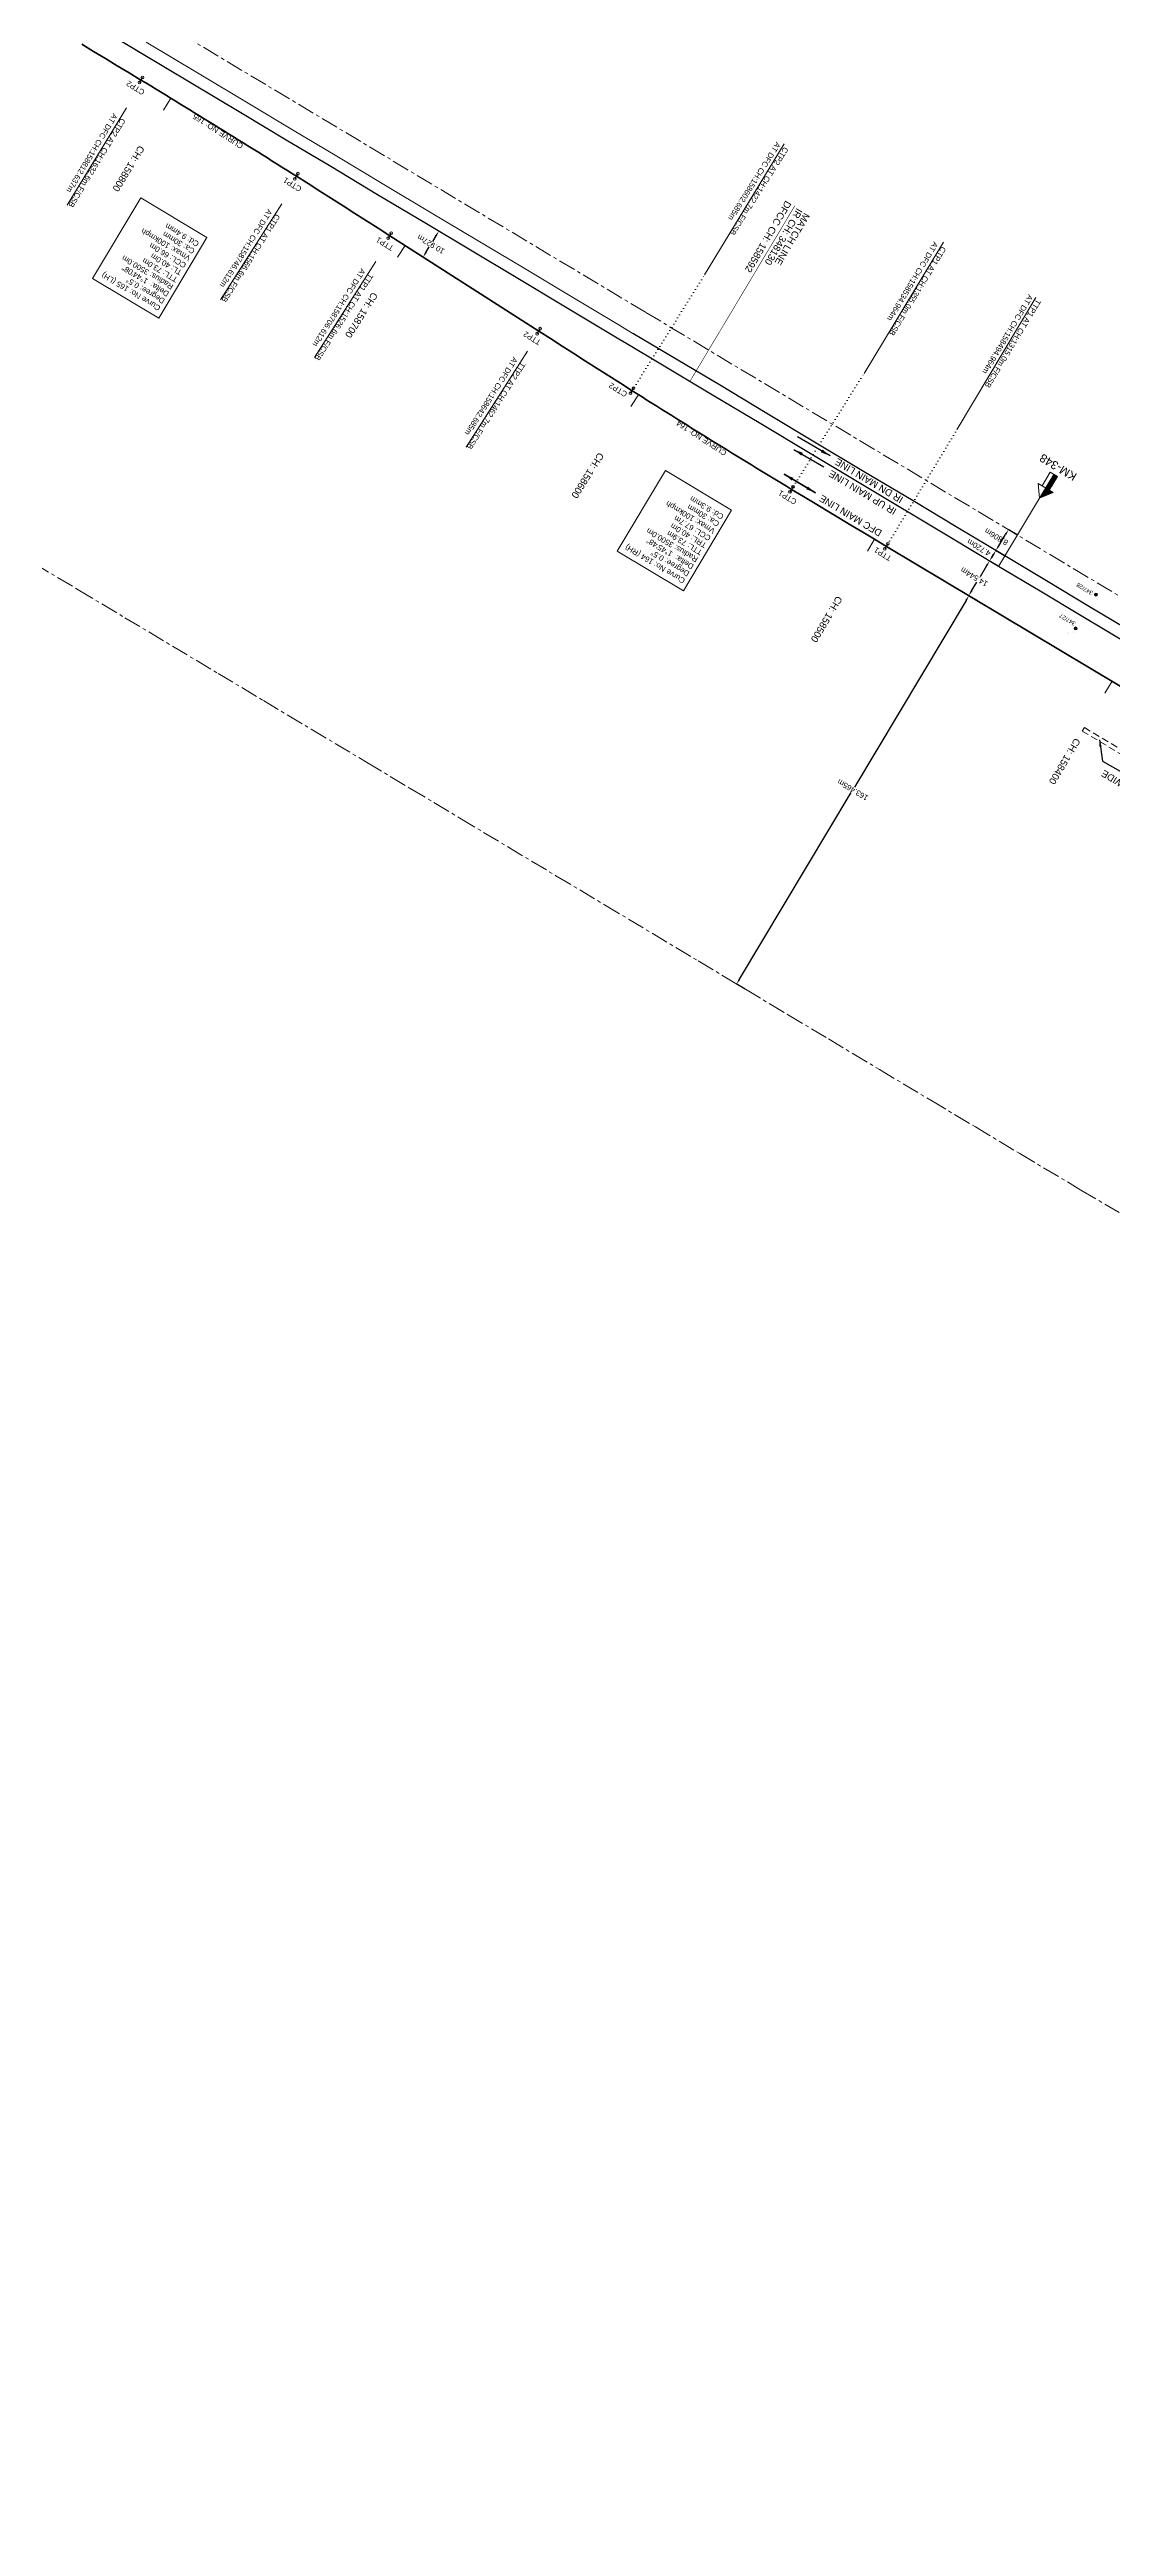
# Model space of a CAD drawing. Header units: metres. Extents: x 597821 to 610090, y 3402206 to 3407451.
# Drawn here: x 604078 to 604462, y 3404908 to 3405803 of the extents above; entities that cross this region are included whole.
import ezdxf
from ezdxf.enums import TextEntityAlignment as Align

# ---------------------------------------------------------------- set-up
doc = ezdxf.new("R2010")
doc.units = ezdxf.units.M
doc.header["$MEASUREMENT"] = 0
for name, pattern in [('CENTER', [2, 1.25, -0.25, 0.25, -0.25]), ('DASHED', [0.75, 0.5, -0.25]), ('DOT', [0.25, 0, -0.25]), ('PHANTOM2', [1.25, 0.625, -0.125, 0.125, -0.125, 0.125, -0.125])]:
    doc.linetypes.add(name, pattern=pattern)
doc.layers.get('Defpoints').update_dxf_attribs({"color": 5})
for name, color, linetype, lineweight in [('Cardinal_Leader', 10, 'Continuous', 0), ('DFCC BOUNDARY', 6, 'CENTER', 0), ('Existing IR Chainage', 7, 'Continuous', 0), ('Existing IR Track', 143, 'Continuous', 0), ('KM STONE', 7, 'Continuous', 0), ('MATCH LINE', 7, 'Continuous', 0), ("NEW CHAWAPAIL STN. SRJ's", 10, 'Continuous', 0), ('OHE MAST', 7, 'Continuous', 0), ('Proposed Chainage', 10, 'Continuous', 0), ('Proposed Curve_Details', 10, 'Continuous', 0), ('PROPOSED DFCC TRACK', 1, 'Continuous', 0), ('proposed structure', 1, 'Continuous', 0), ('Proposed TPTC Chainages', 10, 'Continuous', 0), ('Text1', 7, 'Continuous', 0)]:
    doc.layers.add(name, color=color, linetype=linetype, lineweight=lineweight)
doc.layers.add('Existing Railway Boundary', color=7, linetype='CENTER')
doc.styles.add('ARIAL', font='arial.ttf')
doc.styles.get("Standard").update_dxf_attribs({"font": 'arial.ttf'})
doc.styles.add('Style-Arial', font='arial.ttf')
doc.dimstyles.new('DIM', dxfattribs={"dimtxt": 2.5, "dimasz": 2.5, "dimexe": 0.18, "dimexo": 0.0625, "dimgap": 0.09, "dimtad": 0, "dimtih": 1, "dimtoh": 1, "dimdec": 3, "dimzin": 0, "dimdsep": 46, "dimtxsty": 'Standard', "dimcen": 0.09, "dimadec": 0, "dimazin": 0, "dimtfac": 1, "dimtdec": 3, "dimtofl": 0, "dimtmove": 0, "dimatfit": 3, "dimfxl": 1, "dimtolj": 1, "dimtzin": 0, "dimarcsym": 0})
doc.dimstyles.new('ISO-25', dxfattribs={"dimtxt": 2.5, "dimasz": 2.5, "dimexe": 1.25, "dimexo": 0.625, "dimtad": 1, "dimtxsty": 'Standard', "dimcen": 2.5, "dimadec": 0, "dimazin": 0, "dimtfac": 1, "dimtmove": 0, "dimatfit": 3, "dimfxl": 1, "dimarcsym": 0})
doc.dimstyles.get("Standard").update_dxf_attribs({"dimtxt": 0.18, "dimasz": 0.18, "dimexe": 0.18, "dimexo": 0.0625, "dimgap": 0.09, "dimtad": 0, "dimtih": 1, "dimtoh": 1, "dimdec": 4, "dimzin": 0, "dimdsep": 46, "dimtxsty": 'Standard', "dimcen": 0.09, "dimadec": 0, "dimazin": 0, "dimtfac": 1, "dimtdec": 4, "dimtofl": 0, "dimtmove": 0, "dimatfit": 3, "dimfxl": 1, "dimtolj": 1, "dimtzin": 0, "dimarcsym": 0})

# ---------------------------------------------------------------- blocks, each defined once
blk = doc.blocks.new('KM POST PLAN')
h = blk.add_hatch(color=256)
h.dxf.hatch_style = 1
h.paths.add_polyline_path([(0, -8.5), (-3, -8.5), (-3, -20), (0, -20)])
h.paths.add_polyline_path([(0, -8.5), (0, 0), (-6.3, -8.5)])
for points in [[(0, 0), (-6.3, -8.5), (6.3, -8.5)], [(0, 0), (0, -20)], [(0, 0), (6.3, -8.5)], [(3, -8.5), (3, -20), (-3, -20), (-3, -8.5)]]:
    blk.add_lwpolyline(points)
at = {"style": 'Style-Arial'}
blk.add_attdef('KM-POST', text='', height=6, dxfattribs=at).set_placement((0, -26, -263.9), align=Align.MIDDLE_CENTER)
blk = doc.blocks.new('*D50')
at = {"layer": 'Defpoints', "color": 0, "transparency": 16777216}
for p in [(604417.57, 3405618.19), (604420.85, 3405616.22), (604413.39, 3405603.74)]:
    blk.add_point(p, dxfattribs=at)
at = {"layer": 'PROPOSED DFCC TRACK', "color": 0, "lineweight": -2, "transparency": 16777216}
for p, q in [((604420.75, 3405616.29), (604417.46, 3405618.25)), ((604411.13, 3405607.42), (604413, 3405610.56)), ((604416.54, 3405616.47), (604414.18, 3405612.53)), ((604413.28, 3405603.8), (604409.99, 3405605.77))]:
    blk.add_line(p, q, dxfattribs=at)
at = {"layer": 'PROPOSED DFCC TRACK', "color": 0, "transparency": 16777216}
for points in [[(604416.25, 3405616.64), (604416.83, 3405616.3), (604417.57, 3405618.19)], [(604410.84, 3405607.6), (604411.41, 3405607.25), (604410.1, 3405605.71)]]:
    blk.add_solid(points, dxfattribs=at)
at = {"layer": 'PROPOSED DFCC TRACK', "color": 0, "lineweight": 0, "transparency": 16777216, "insert": (604412.06, 3405612.46), "char_height": 2, "attachment_point": 5, "rotation": 149, "style": 'Style-Arial'}
blk.add_mtext('\\A1;14.544m', dxfattribs=at)
blk = doc.blocks.new('TerminatorOpen_0.5')
at = {"color": 0, "linetype": 'ByBlock', "lineweight": -2}
for q in [(-1, 0.25), (-1, 0), (-1, -0.25)]:
    blk.add_line((0, 0), q, dxfattribs=at)
blk = doc.blocks.new('OHE MAST')
h = blk.add_hatch(color=7)
h.dxf.hatch_style = 1
edge = h.paths.add_edge_path()
edge.add_arc((0, 0), 0.514, 0, 360)
at = {"const_width": 0.01}
for points in [[(1.5, 3.5), (1.5, 2), (-1.5, 2), (-1.5, 3.5)], [(0, 2), (0, 0)]]:
    blk.add_lwpolyline(points, dxfattribs=at)
blk.add_circle((0, 0), 0.514)
blk = doc.blocks.new('*D372')
at = {"layer": 'Defpoints', "color": 0, "transparency": 16777216}
for p in [(604419.91, 3405621.98), (604423.17, 3405620), (604420.86, 3405616.22)]:
    blk.add_point(p, dxfattribs=at)
at = {"layer": 'Text1', "color": 0, "lineweight": -2, "transparency": 16777216}
for p, q in [((604420.76, 3405616.28), (604417.5, 3405618.26)), ((604418.64, 3405619.91), (604418.87, 3405620.27)), ((604423.06, 3405620.06), (604419.8, 3405622.05))]:
    blk.add_line(p, q, dxfattribs=at)
at = {"layer": 'Text1', "color": 0, "transparency": 16777216}
for points in [[(604418.36, 3405620.08), (604418.93, 3405619.73), (604417.6, 3405618.2)], [(604418.58, 3405620.45), (604419.15, 3405620.1), (604419.91, 3405621.98)]]:
    blk.add_solid(points, dxfattribs=at)
at = {"layer": 'Text1', "color": 0, "lineweight": 0, "transparency": 16777216, "insert": (604413.73, 3405623.07), "char_height": 2, "attachment_point": 5, "rotation": 149, "style": 'Style-Arial'}
blk.add_mtext('\\A1;4.720m', dxfattribs=at)
blk = doc.blocks.new('*D373')
at = {"layer": 'Defpoints', "color": 0, "transparency": 16777216}
for p in [(604424.43, 3405629.51), (604427.67, 3405627.57), (604423.14, 3405620.02)]:
    blk.add_point(p, dxfattribs=at)
at = {"layer": 'Text1', "color": 0, "lineweight": -2, "transparency": 16777216}
for p, q in [((604420.93, 3405623.68), (604423.4, 3405627.8)), ((604427.57, 3405627.63), (604424.33, 3405629.58)), ((604423.03, 3405620.08), (604419.79, 3405622.03))]:
    blk.add_line(p, q, dxfattribs=at)
at = {"layer": 'Text1', "color": 0, "transparency": 16777216}
for points in [[(604423.12, 3405627.97), (604423.69, 3405627.63), (604424.43, 3405629.51)], [(604420.64, 3405623.85), (604421.21, 3405623.51), (604419.9, 3405621.96)]]:
    blk.add_solid(points, dxfattribs=at)
at = {"layer": 'Text1', "color": 0, "lineweight": 0, "transparency": 16777216, "insert": (604420.09, 3405626.93), "char_height": 2, "attachment_point": 5, "rotation": 149, "style": 'Style-Arial'}
blk.add_mtext('\\A1;8.806m', dxfattribs=at)
blk = doc.blocks.new('*D407')
at = {"layer": 'Defpoints', "color": 0, "transparency": 16777216}
for p in [(604218.62, 3405737.3), (604218.62, 3405737.3), (604212.96, 3405727.95)]:
    blk.add_point(p, dxfattribs=at)
at = {"layer": 'PROPOSED DFCC TRACK', "color": 0, "lineweight": -2, "transparency": 16777216}
for p, q in [((604217.58, 3405735.59), (604216.38, 3405733.61)), ((604213.99, 3405729.67), (604215.19, 3405731.65))]:
    blk.add_line(p, q, dxfattribs=at)
at = {"layer": 'PROPOSED DFCC TRACK', "color": 0, "transparency": 16777216}
for points in [[(604217.3, 3405735.76), (604217.87, 3405735.42), (604218.62, 3405737.3)], [(604213.71, 3405729.84), (604214.28, 3405729.49), (604212.96, 3405727.95)]]:
    blk.add_solid(points, dxfattribs=at)
at = {"layer": 'PROPOSED DFCC TRACK', "color": 0, "lineweight": 0, "transparency": 16777216, "insert": (604215.79, 3405732.63), "char_height": 2, "attachment_point": 5, "rotation": 149, "style": 'Style-Arial'}
blk.add_mtext('\\A1;10.927m', dxfattribs=at)
blk = doc.blocks.new('*D424')
at = {"layer": 'Defpoints', "color": 0, "transparency": 16777216}
for p in [(604413.39, 3405603.75), (604326.24, 3405465.4), (604329.47, 3405463.47)]:
    blk.add_point(p, dxfattribs=at)
at = {"layer": 'PROPOSED DFCC TRACK', "color": 0, "lineweight": -2, "transparency": 16777216}
for p, q in [((604409.14, 3405603.96), (604368.79, 3405536.52)), ((604413.28, 3405603.81), (604410.06, 3405605.74)), ((604327.27, 3405467.12), (604367.61, 3405534.56)), ((604329.36, 3405463.54), (604326.13, 3405465.47))]:
    blk.add_line(p, q, dxfattribs=at)
at = {"layer": 'PROPOSED DFCC TRACK', "color": 0, "transparency": 16777216}
for points in [[(604408.85, 3405604.13), (604409.42, 3405603.79), (604410.17, 3405605.68)], [(604326.98, 3405467.29), (604327.55, 3405466.95), (604326.24, 3405465.4)]]:
    blk.add_solid(points, dxfattribs=at)
at = {"layer": 'PROPOSED DFCC TRACK', "color": 0, "lineweight": 0, "transparency": 16777216, "insert": (604368.2, 3405535.54), "char_height": 2, "attachment_point": 5, "rotation": 149, "style": 'Style-Arial'}
blk.add_mtext('\\A1;163.465m', dxfattribs=at)

msp = doc.modelspace()

# ---------------------------------------------------------------- linework, layer by layer
at = {"layer": 'Cardinal_Leader', "linetype": 'Continuous', "lineweight": 13}
for p, q in [((604110.4937, 3405791.0105), (604111.5818, 3405792.8313)), ((604166.6325, 3405756.2591), (604167.7205, 3405758.0799)), ((604200.3623, 3405734.758), (604201.4503, 3405736.5788)), ((604254.2023, 3405700.2918), (604255.2903, 3405702.1126)), ((604287.9316, 3405678.7901), (604289.0197, 3405680.6108)), ((604345.5216, 3405643.1606), (604346.6097, 3405644.9813)), ((604379.8186, 3405622.5761), (604380.9067, 3405624.3969))]:
    msp.add_line(p, q, dxfattribs=at)
for centre in [(604110.4937, 3405791.0105), (604111.5818, 3405792.8313), (604166.6325, 3405756.2591), (604167.7205, 3405758.0799), (604200.3623, 3405734.758), (604201.4503, 3405736.5788), (604254.2023, 3405700.2918), (604255.2903, 3405702.1126), (604289.0197, 3405680.6108), (604287.9316, 3405678.7901), (604345.5216, 3405643.1606), (604346.6097, 3405644.9813), (604379.8186, 3405622.5761), (604380.9067, 3405624.3969)]:
    msp.add_circle(centre, 0.5, dxfattribs=at)
at = {"layer": 'DFCC BOUNDARY', "lineweight": 20, "ltscale": 5}
msp.add_lwpolyline([(604072.3185, 3405617.4014), (604088.3383, 3405607.8224), (604105.267, 3405597.6924), (604122.3861, 3405587.4486), (604138.8715, 3405577.5907), (604155.2968, 3405567.7717), (604172.5658, 3405557.4311), (604192.5407, 3405545.4761), (604208.3205, 3405536.0486), (604226.2713, 3405525.3239), (604243.5611, 3405514.9611), (604260.9749, 3405504.5238), (604278.544, 3405494.0143), (604312.3778, 3405473.7526), (604329.4389, 3405463.4887), (604344.6609, 3405454.3891), (604359.4168, 3405445.5682), (604377.8152, 3405434.5384), (604396.4068, 3405423.3929), (604412.4798, 3405413.7679), (604428.5535, 3405404.1425), (604450.6067, 3405390.9848), (604464.3827, 3405382.8401)], dxfattribs=at)
at = {"layer": 'Existing IR Chainage', "color": 7, "linetype": 'Continuous', "lineweight": 13}
msp.add_line((604435.6831, 3405640.8911), (604420.8542, 3405616.2211), dxfattribs=at)
at = {"layer": 'Existing IR Track', "color": 0, "lineweight": 25, "flags": 128}
for points in [[(604286.5455, 3405696.6615), (604283.7123, 3405698.3542), (604263.8559, 3405710.2383), (604246.6203, 3405720.5589), (604230.0832, 3405730.4449), (604213.6167, 3405740.2914), (604196.5446, 3405750.5071), (604179.6159, 3405760.6371), (604163.5463, 3405770.2459), (604147.7611, 3405779.6846), (604129.1743, 3405790.7898), (604110.6704, 3405801.8487), (604092.3495, 3405812.7922)], [(604586.319, 3405522.6075), (604570.5872, 3405532.0366), (604557.1469, 3405539.976), (604543.6566, 3405547.9449), (604522.1427, 3405560.7861), (604506.1013, 3405570.3873), (604489.8816, 3405580.0953), (604471.498, 3405591.0898), (604453.1687, 3405602.0519), (604438.1424, 3405611.0408), (604423.1665, 3405619.9995), (604406.1201, 3405630.2155), (604389.9738, 3405639.8803), (604372.1277, 3405650.5604), (604354.4301, 3405661.1518), (604337.2033, 3405671.4782), (604320.0287, 3405681.7732), (604301.7328, 3405692.674), (604288.7799, 3405700.3914)], [(604584.6393, 3405518.328), (604568.3945, 3405528.129), (604554.8501, 3405536.1368), (604541.3808, 3405544.1001), (604519.7571, 3405557.0015), (604503.8069, 3405566.553), (604487.7339, 3405576.178), (604469.2173, 3405587.2786), (604450.7227, 3405598.366), (604435.871, 3405607.2441), (604420.8633, 3405616.2157), (604403.862, 3405626.4436), (604369.8745, 3405646.7974), (604352.2291, 3405657.3525), (604334.9487, 3405667.7098), (604317.5507, 3405678.1376), (604299.492, 3405688.9267), (604286.5455, 3405696.6615)]]:
    msp.add_lwpolyline(points, dxfattribs=at)
at = {"layer": 'Existing IR Track', "color": 0, "lineweight": 20, "flags": 128}
msp.add_lwpolyline([(604288.7799, 3405700.3914), (604283.4341, 3405703.5764), (604266.0903, 3405713.9693), (604248.8651, 3405724.2911), (604232.3119, 3405734.1698), (604215.8728, 3405743.9803), (604198.766, 3405754.2181), (604181.778, 3405764.3847), (604165.7767, 3405773.9708), (604149.8062, 3405783.5384), (604131.4229, 3405794.5439), (604112.972, 3405805.5899)], dxfattribs=at)
at = {"layer": 'Existing Railway Boundary', "color": 32, "lineweight": 20, "ltscale": 5, "true_color": 0xcd6928}
msp.add_lwpolyline([(604293.3559, 3405708.0299), (604078.9713, 3405836.4599), (604053.7197, 3405852.8891), (604008.7617, 3405879.07), (603965.992, 3405903.6866), (603879.3631, 3405955.5229), (603819.4348, 3405990.9528), (603774.7746, 3406017.0313), (603733.1508, 3406042.3903), (603560.5086, 3406145.88), (603432.2214, 3406222.5824), (603260.3606, 3406325.2533), (603249.734, 3406331.5924)], dxfattribs=at)
at = {"layer": 'Existing Railway Boundary', "color": 36, "lineweight": 20, "ltscale": 5}
msp.add_lwpolyline([(605241.1596, 3405145.0171), (605219.6297, 3405157.6928), (605211.1538, 3405163.0218), (605167.5319, 3405187.7922), (605052.5854, 3405256.546), (605008.7368, 3405283.4587), (604980.8543, 3405299.12), (604964.9672, 3405309.9316), (604877.7945, 3405359.0988), (604833.184, 3405384.9103), (604790.1731, 3405411.3092), (604755.2862, 3405430.6086), (604747.1398, 3405436.6776), (604659.1105, 3405488.9196), (604293.3559, 3405708.0299)], dxfattribs=at)
at = {"layer": 'MATCH LINE', "linetype": 'PHANTOM2', "ltscale": 15, "const_width": 0.2}
msp.add_lwpolyline([(604347.237, 3405746.4548), (604309.3418, 3405683.042)], dxfattribs=at)
at = {"layer": "NEW CHAWAPAIL STN. SRJ's", "linetype": 'DOT', "lineweight": 13, "ltscale": 5}
for p, q in [((604288.4657, 3405679.6846), (604314.6805, 3405721.5776)), ((604346.0654, 3405644.0711), (604372.2801, 3405685.9642)), ((604405.9669, 3405665.8219), (604380.3623, 3405623.4867))]:
    msp.add_line(p, q, dxfattribs=at)
at = {"layer": "NEW CHAWAPAIL STN. SRJ's", "lineweight": 13, "flags": 128}
for points in [[(604084.3564, 3405746.7193), (604105.857, 3405781.8673)], [(604314.6805, 3405721.5776), (604343.364, 3405768.9129)], [(604139.7573, 3405712.5423), (604161.8982, 3405747.234)], [(604372.2801, 3405685.9642), (604400.9636, 3405733.2994)], [(604173.7347, 3405691.6896), (604195.8756, 3405726.3813)], [(604405.9669, 3405665.8219), (604434.3688, 3405713.3489)], [(604228.5769, 3405659.3511), (604250.7178, 3405694.0428)]]:
    msp.add_lwpolyline(points, dxfattribs=at)
at = {"layer": 'Proposed Chainage', "linetype": 'Continuous', "lineweight": 0, "flags": 128}
for points in [[(604119.2257, 3405781.0855), (604121.8325, 3405785.3522)], [(604203.7783, 3405727.8931), (604206.4741, 3405732.1041)], [(604288.0764, 3405674.0388), (604290.7448, 3405678.2672)], [(604373.473, 3405621.7791), (604376.0383, 3405626.0709)], [(604459.3136, 3405570.4811), (604461.8784, 3405574.7731)]]:
    msp.add_lwpolyline(points, dxfattribs=at)
at = {"layer": 'Proposed Curve_Details'}
for points in [[(604117.4543, 3405705.8811), (604134.8353, 3405735.0735), (604110.9503, 3405749.4143), (604093.5693, 3405720.2219)], [(604306.9959, 3405607.3674), (604324.3769, 3405636.5597), (604300.4919, 3405650.9005), (604283.1109, 3405621.7081)]]:
    msp.add_lwpolyline(points, close=True, dxfattribs=at)
at = {"layer": 'PROPOSED DFCC TRACK', "color": 5, "linetype": 'DASHED', "lineweight": 13, "ltscale": 5}
msp.add_line((604451.8754, 3405558.0342), (604451.1059, 3405556.7466), dxfattribs=at)
at = {"layer": 'PROPOSED DFCC TRACK', "color": 1, "linetype": 'Continuous', "lineweight": 50, "flags": 128}
msp.add_lwpolyline([(606968.1513, 3404077.0371), (604380.3623, 3405623.4867), (604376.0703, 3405626.0518), (604371.7788, 3405628.6175), (604367.4883, 3405631.1848), (604363.1991, 3405633.7544), (604358.9118, 3405636.3271), (604354.6267, 3405638.9036), (604350.3444, 3405641.4847), (604346.0654, 3405644.0711, -0.00483727), (604288.4757, 3405679.7004), (604284.2511, 3405682.375), (604280.0299, 3405685.0548), (604275.8116, 3405687.7391), (604271.5956, 3405690.4272), (604267.3816, 3405693.1183), (604263.1691, 3405695.8117), (604258.9575, 3405698.5065), (604254.7463, 3405701.2022), (604200.9059, 3405735.6687), (604196.6948, 3405738.3643), (604192.4832, 3405741.0592), (604188.2706, 3405743.7525), (604184.0566, 3405746.4436), (604179.8407, 3405749.1317), (604175.6224, 3405751.816), (604171.4012, 3405754.4959), (604167.1766, 3405757.1704, 0.0047161), (604111.0377, 3405791.9209), (604106.7599, 3405794.5094), (604102.4789, 3405797.0926), (604098.1951, 3405799.6712), (604093.909, 3405802.2459), (604089.6211, 3405804.8176)], format="xyb", dxfattribs=at)
at = {"layer": 'PROPOSED DFCC TRACK', "color": 5, "linetype": 'DASHED', "lineweight": 13, "ltscale": 5}
for points in [[(604451.1059, 3405556.7466), (605486.7167, 3404937.8709), (605488.1523, 3404940.2733)], [(604451.8754, 3405558.0342), (605486.1985, 3404939.9279), (605486.8647, 3404941.0428)]]:
    msp.add_lwpolyline(points, dxfattribs=at)

# ---------------------------------------------------------------- block references
at = {"layer": 'KM STONE', "xscale": 0.5, "yscale": 0.5, "zscale": 0.5, "rotation": 148.9903102435466}
msp.add_blockref('KM POST PLAN', (604435.6831, 3405640.8911), dxfattribs=at).add_auto_attribs({'KM-POST': 'KM-348'})
at = {"layer": 'OHE MAST', "lineweight": 20}
for p, rotation in [((604456.0426, 3405606.0343), 329.0208306544455), ((604448.7152, 3405593.8603), 149.0208306544456)]:
    msp.add_blockref('OHE MAST', p, dxfattribs=dict(at, rotation=rotation))

# ---------------------------------------------------------------- texts
at = {"color": 5, "style": 'ARIAL'}
msp.add_text('CONCRETE PAVEMENT OF 1.5m WIDE', height=2.5, rotation=148.8981174, dxfattribs=at).set_placement((604485.876, 3405525.1709), align=Align.MIDDLE_CENTER)
at = {"layer": 'Existing IR Track', "color": 7, "lineweight": -3, "style": 'ARIAL'}
for s, p in [('IR DN MAIN LINE', (604362.0677, 3405654.394, 306.8582)), ('IR UP MAIN LINE', (604359.8439, 3405650.0584, -261.9693))]:
    msp.add_text(s, height=2.5, rotation=149, dxfattribs=at).set_placement(p, align=Align.MIDDLE_RIGHT)
at = {"layer": 'MATCH LINE', "linetype": 'Continuous'}
for s, p in [('IR CH: 348130', (604348.0625, 3405745.8523)), ('MATCH LINE', (604350.6867, 3405744.1798))]:
    msp.add_text(s, height=2.5, rotation=239.23155, dxfattribs=at).set_placement(p)
at = {"layer": 'OHE MAST', "style": 'ARIAL'}
for s, p in [('347/28', (604455.1079, 3405607.0876)), ('347/27', (604448.863, 3405595.9951))]:
    msp.add_text(s, height=1.5, rotation=149, dxfattribs=at).set_placement(p)
at = {"layer": 'Proposed Chainage', "lineweight": 0, "char_height": 2.5, "line_spacing_factor": 0.6, "style": 'Style-Arial'}
for s, insert, attachment_point, rotation in [('CH: 158800', (604111.4051, 3405767.8689), 4, 238.5756313), (' DFCC CH: 158592', (604330.1324, 3405722.7377), 6, 239.4135696), ('CH: 158700', (604195.6911, 3405714.8433), 4, 237.3742315), ('CH: 158600', (604277.39, 3405656.9515), 4, 237.7455832), ('CH: 158500', (604363.5169, 3405605.1549), 4, 239.1324819), ('CH: 158400', (604449.5172, 3405553.8144), 4, 239.1376746)]:
    msp.add_mtext(s, dxfattribs=dict(at, insert=insert, attachment_point=attachment_point, rotation=rotation))
at = {"layer": 'Proposed Curve_Details', "char_height": 2, "attachment_point": 7, "line_spacing_factor": 0.9, "style": 'ARIAL'}
for s, insert, rotation in [('CURVE NO: 165', (604148.2314, 3405768.6227), 147.228519), ('Curve No: 165{\\C1; (LH)}\\PDegree: 0.5%%D\\PDelta:  1%%D44\'08"\\PRadius: 3500.0m\\PTTL: 73.0m\\PTL: 40.0m\\PCCL: 66.0m\\PVmax: 100kmph\\PCa: 30mm\\PCd: 9.4mm', (604132.2627, 3405733.2863), 148.9874888), ('CURVE NO: 164', (604322.8812, 3405657.731), 147), ('Curve No: 164{\\C1; (RH)}\\PDegree: 0.5%%D\\PDelta:  1%%D45\'48"\\PRadius: 3500.0m\\PTTL: 73.9m\\PTRL: 40.0m\\PCCL: 67.7m\\PVmax: 100kmph\\PCa: 30mm\\PCd: 9.3mm', (604321.8042, 3405634.7725), 148.9874888)]:
    msp.add_mtext(s, dxfattribs=dict(at, insert=insert, rotation=rotation))
at = {"layer": 'PROPOSED DFCC TRACK', "color": 10, "linetype": 'Continuous', "lineweight": -3, "ltscale": 5, "style": 'ARIAL'}
msp.add_text(' DFC MAIN LINE', height=2.5, rotation=149, dxfattribs=at).set_placement((604357.0593, 3405642.2291), align=Align.RIGHT)
at = {"layer": 'proposed structure', "color": 1, "style": 'ARIAL'}
for s, p in [('CTP2', (604112.6247, 3405788.0636)), ('CTP1', (604169.3139, 3405753.1259)), ('TTP1', (604202.5773, 3405731.7933)), ('TTP2', (604255.7786, 3405697.7112)), ('CTP2', (604286.9537, 3405679.0008)), ('CTP1', (604348.1715, 3405640.1364)), ('TTP1', (604382.462, 3405619.725))]:
    msp.add_text(s, height=2, rotation=148.4556549, dxfattribs=at).set_placement(p)
at = {"layer": 'Proposed TPTC Chainages', "lineweight": 0, "char_height": 2, "attachment_point": 4, "line_spacing_factor": 0.6, "style": 'ARIAL'}
for s, insert, rotation in [('\\pxsm1;CTP2 AT CH:1632.6m F/CSB\\PAT DFC CH:158812.637m', (604103.2634, 3405778.6762), 238.7824906), ('\\pxsm1;CTP2 AT CH:1422.7m F/CSB\\PAT DFC CH:158602.685m', (604342.788, 3405768.3109), 237.7016473), ('\\pxsm1;CTP1 AT CH:1566.6m F/CSB\\PAT DFC CH:158746.612m', (604159.1616, 3405744.0746), 237.7016473), ('\\pxsm1;CTP1 AT CH:1355.0m F/CSB\\PAT DFC CH:158534.964m', (604399.726, 3405732.3416), 238.8102587), ('\\pxsm1;TTP1 AT CH:1526.6m F/CSB\\PAT DFC CH:158706.612m', (604192.8187, 3405722.6188), 237.3742315), ('\\pxsm1;TTP1 AT CH:1315.0m F/CSB\\PAT DFC CH:158494.964m', (604433.9896, 3405713.2847), 239.1376746), ('\\pxsm1;TTP2 AT CH:1462.7m F/CSB\\PAT DFC CH:158642.685m', (604247.8066, 3405690.6137), 237.3742315)]:
    msp.add_mtext(s, dxfattribs=dict(at, insert=insert, rotation=rotation))

# ---------------------------------------------------------------- dimensions: what is measured, and where the dimension line sits
at = {"layer": 'PROPOSED DFCC TRACK', "color": 10, "lineweight": 0}
for p1, p2, distance, picture, middle in [((604212.9556, 3405727.955), (604218.6193, 3405737.3), 0, '*D407', (604215.7874, 3405732.6275)), ((604413.3919, 3405603.7484), (604329.4665, 3405463.4721), -3.7595, '*D424', (604368.203, 3405535.5404))]:
    dim = msp.add_aligned_dim(p1=p1, p2=p2, distance=distance, dimstyle='Standard', override={"dimtxt": 2, "dimasz": 2, "dimexe": 0.125, "dimexo": 0.125, "dimgap": 0.125, "dimtad": 1, "dimtih": 0, "dimtoh": 0, "dimdec": 3, "dimzin": 3, "dimpost": 'm', "dimtxsty": 'Style-Arial', "dimsah": 1, "dimadec": 4, "dimazin": 3, "dimtmove": 2, "dimatfit": 1, "dimldrblk": 'TerminatorOpen_0.5', "dimfrac": 2, "dimtzin": 11}, dxfattribs=at)
    dim.commit()
    dim.dimension.update_dxf_attribs({"geometry": picture, "text_midpoint": middle, "text_rotation": 149})
dim = msp.add_linear_dim(base=(604417.5661, 3405618.1884), p1=(604413.3871, 3405603.7404), p2=(604420.8542, 3405616.2211), angle=59.1084874, dimstyle='Standard', override={"dimtxt": 2, "dimasz": 2, "dimexe": 0.125, "dimexo": 0.125, "dimgap": 0.125, "dimtad": 1, "dimtih": 0, "dimtoh": 0, "dimdec": 3, "dimzin": 3, "dimpost": 'm', "dimtxsty": 'Style-Arial', "dimsah": 1, "dimadec": 4, "dimazin": 3, "dimtmove": 2, "dimatfit": 1, "dimldrblk": 'TerminatorOpen_0.5', "dimfrac": 2, "dimtzin": 11}, dxfattribs=at)
dim.commit()
dim.dimension.update_dxf_attribs({"geometry": '*D50', "text_midpoint": (604412.0599, 3405612.4634), "dimtype": 161, "text_rotation": 149})
at = {"layer": 'Text1', "color": 0, "lineweight": 0}
dim = msp.add_linear_dim(base=(604419.9078, 3405621.9831), p1=(604420.8633, 3405616.2157), p2=(604423.1665, 3405619.9995), angle=58.6706075, text='4.720m', dimstyle='Standard', override={"dimtxt": 2, "dimasz": 2, "dimexe": 0.125, "dimexo": 0.125, "dimgap": 0.125, "dimtad": 1, "dimtih": 0, "dimtoh": 0, "dimdec": 3, "dimzin": 3, "dimpost": 'm', "dimtxsty": 'Style-Arial', "dimsah": 1, "dimadec": 4, "dimazin": 3, "dimtmove": 2, "dimatfit": 1, "dimldrblk": 'TerminatorOpen_0.5', "dimfrac": 2, "dimtzin": 11}, dxfattribs=at)
dim.commit()
dim.dimension.update_dxf_attribs({"geometry": '*D372', "text_midpoint": (604413.7279, 3405623.0735), "dimtype": 161, "text_rotation": 149})
dim = msp.add_linear_dim(base=(604424.4336, 3405629.5125), p1=(604423.1362, 3405620.0177), p2=(604427.6731, 3405627.5653), angle=58.9903102, dimstyle='Standard', override={"dimtxt": 2, "dimasz": 2, "dimexe": 0.125, "dimexo": 0.125, "dimgap": 0.125, "dimtad": 1, "dimtih": 0, "dimtoh": 0, "dimdec": 3, "dimzin": 3, "dimpost": 'm', "dimtxsty": 'Style-Arial', "dimsah": 1, "dimadec": 4, "dimazin": 3, "dimtmove": 2, "dimatfit": 1, "dimldrblk": 'TerminatorOpen_0.5', "dimfrac": 2, "dimtzin": 11}, dxfattribs=at)
dim.commit()
dim.dimension.update_dxf_attribs({"geometry": '*D373', "text_midpoint": (604420.0882, 3405626.934), "dimtype": 161, "text_rotation": 149})

# ---------------------------------------------------------------- leaders
at = {"color": 5}
msp.add_leader([(604457.3482, 3405553.6361), (604458.452, 3405545.9375), (604465.633, 3405541.7701)], dimstyle='DIM', override={"dimgap": 0.09, "dimtad": 0}, dxfattribs=at)
at = {"layer": 'Existing IR Track', "color": 7, "lineweight": -3}
for points in [[(604359.9845, 3405656.1713), (604348.2621, 3405663.0525)], [(604346.8722, 3405658.507), (604357.7018, 3405652.2254)]]:
    msp.add_leader(points, dimstyle='ISO-25', override={"dimtxt": 3, "dimasz": 3.5, "dimtad": 0, "dimdec": 3, "dimzin": 2, "dimtdec": 3}, dxfattribs=at)
at = {"layer": 'PROPOSED DFCC TRACK', "linetype": 'Continuous', "lineweight": 0}
for points in [[(604343.4723, 3405649.5089), (604354.6746, 3405642.8107)], [(604354.6746, 3405642.8107), (604343.4723, 3405649.5089)]]:
    msp.add_leader(points, dimstyle='ISO-25', override={"dimtxt": 3, "dimasz": 3.5, "dimtad": 0, "dimdec": 3, "dimzin": 2, "dimtdec": 3}, dxfattribs=at)

doc.saveas('drawing.dxf')
